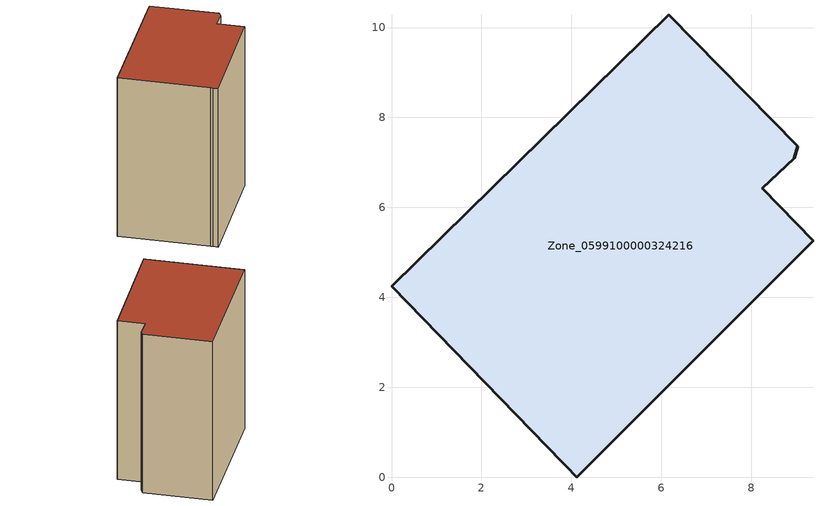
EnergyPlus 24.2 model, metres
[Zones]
Zone_0599100000324216
 floor ground (C_G): 3.81,0.32 0,4.24 6.16,10.28 9.04,7.36 8.96,7.1 8.24,6.42 9.38,5.25 4.12,0 3.88,0.25 z0
 wall outside (C_F): 4.12,0 9.38,5.25 8.24,6.42 8.96,7.1 9.04,7.36 6.16,10.28 0,4.24 3.81,0.32 3.88,0.25 4.12,0 z0:10.35
 roof outside (C_R): 3.81,0.32 3.88,0.25 4.12,0 9.38,5.25 8.24,6.42 8.96,7.1 9.04,7.36 6.16,10.28 0,4.24 z10.35
[BUILDING]
Pand.0599100000324216: North Axis=0; Terrain=City; Loads Convergence Tolerance Value=0.04; Temperature Convergence Tolerance Value=0.4; Solar Distribution=FullExterior; Maximum Number of Warmup Days=25; Minimum Number of Warmup Days=1
[Site:Location]
Rotterdam.The.Hague.AP_ZH_NLD Design_Conditions: Latitude=51.96; Longitude=4.45; Time Zone=1; Elevation=-4.5
[SITE:GROUNDTEMPERATURE:BUILDINGSURFACE]
18, 18, 18, 18, 18, 18, 18, 18, 18, 18, 18, 18
[MATERIAL] Thermal Absorptance=0.9; Solar Absorptance=0.7; Visible Absorptance=0.7
Name | Roughness | Thickness | Conductivity | Density | Specific Heat
G.TI.1946 | MediumSmooth | 0.15 | 1 | 540 | 1210
F.TI.1946 | Rough | 0.3 | 0.857143 | 1920 | 840
R.TI.1946 | MediumRough | 0.2 | 0.1 | 1500 | 1000
[CONSTRUCTION]
C_G: G.TI.1946
C_F: F.TI.1946
C_R: R.TI.1946
[ZONE]
Zone_0599100000324216: Type=1; Multiplier=1; Ceiling Height=Autocalculate; Volume=Autocalculate; Floor Area=autocalculate; Part of Total Floor Area=Yes
[ZONEINFILTRATION:DESIGNFLOWRATE]
Infil_Zone_0599100000324216: Zone or ZoneList or Space or SpaceList=Zone_0599100000324216; Schedule=AlwaysOn; Design Flow Rate Calculation Method=Flow/Area; Flow Rate per Floor Area=0.003; Constant Term Coefficient=1; Temperature Term Coefficient=0; Velocity Term Coefficient=0; Velocity Squared Term Coefficient=0
[HVACTEMPLATE:ZONE:IDEALLOADSAIRSYSTEM]
Zone_0599100000324216: Maximum Heating Supply Air Temperature=50; Minimum Cooling Supply Air Temperature=13; Maximum Heating Supply Air Humidity Ratio=0.0156; Minimum Cooling Supply Air Humidity Ratio=0.0077; Heating Limit=NoLimit; Cooling Limit=NoLimit; Dehumidification Control Type=ConstantSensibleHeatRatio; Cooling Sensible Heat Ratio=0.7; Dehumidification Setpoint=60; Humidification Control Type=None; Humidification Setpoint=30; Outdoor Air Method=None; Outdoor Air Flow Rate per Person=0.00944; Outdoor Air Flow Rate per Zone Floor Area=0; Outdoor Air Flow Rate per Zone=0; Demand Controlled Ventilation Type=None; Outdoor Air Economizer Type=NoEconomizer; Heat Recovery Type=None; Sensible Heat Recovery Effectiveness=0.7; Latent Heat Recovery Effectiveness=0.65
[ZONECONTROL:THERMOSTAT]
ThermostatControl_Zone_0599100000324216: Zone or ZoneList=Zone_0599100000324216; Control Type Schedule=DualSetpointControlType; Control 1=Thermostat_Zone_0599100000324216; Temperature Difference Between Cutout And Setpoint=0
[THERMOSTATSETPOINT:DUALSETPOINT]
Thermostat_Zone_0599100000324216: Heating Setpoint Temperature Schedule=HeatingSetpoint_Zone_0599100000324216; Cooling Setpoint Temperature Schedule=CoolingSetpoint_Zone_0599100000324216
[SCHEDULE:COMPACT]
HeatingSetpoint_Zone_0599100000324216: Through: 12/31, For: AllDays, Until: 24:00, 21
CoolingSetpoint_Zone_0599100000324216: Through: 12/31, For: AllDays, Until: 24:00, 24
DualSetpointControlType: Through: 12/31, For: AllDays, Until: 24:00, 4
AlwaysOn: Through: 12/31, For: AllDays, Until: 24:00, 1
